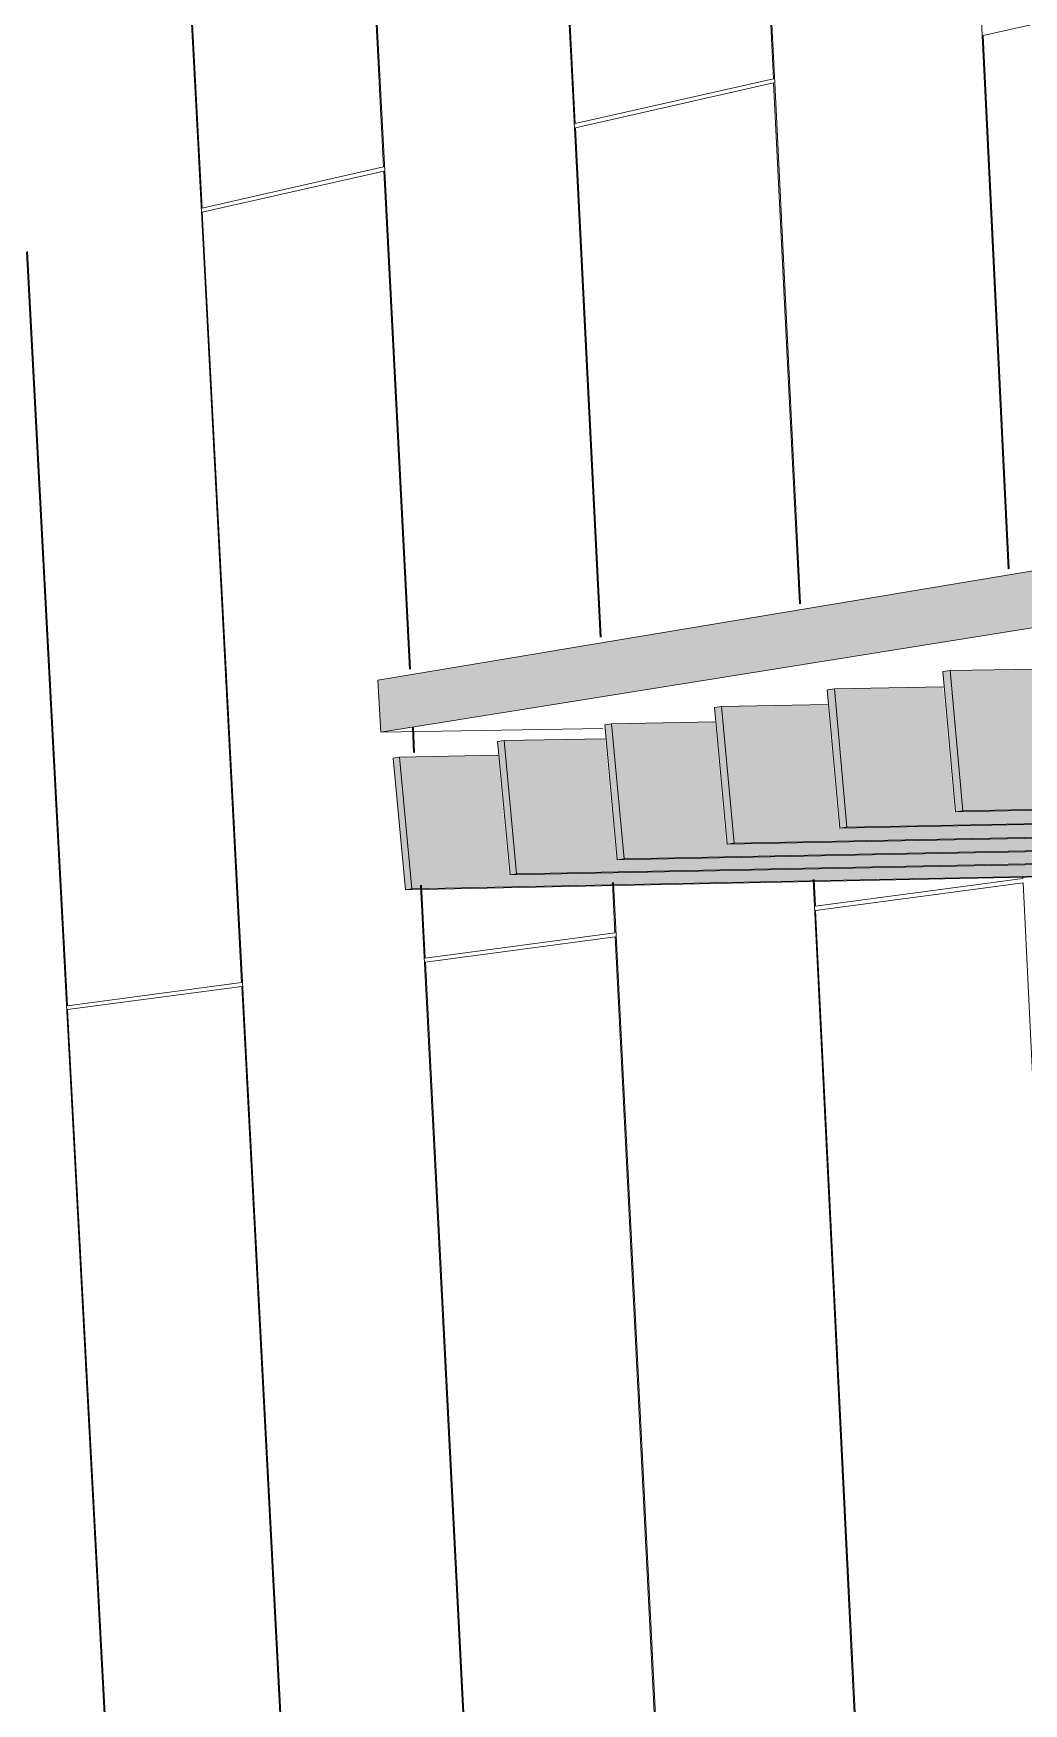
# Model space of a CAD drawing. Header units: inches. Extents: x 30764 to 30770, y -4780 to 4478.
# Drawn here: x 30765.1664 to 30765.2063, y -4779.6605 to -4779.5932 of the extents above; entities that cross this region are included whole.
import ezdxf

# ---------------------------------------------------------------- set-up
doc = ezdxf.new("R2010")
doc.units = ezdxf.units.IN
doc.header["$MEASUREMENT"] = 0
for name, color, linetype, lineweight in [('A-ROOF', 132, 'Continuous', 13), ('A-WALL-PATT', 111, 'Continuous', 13), ('L-SITE-WALL', 31, 'Continuous', 13), ('S-BEAM', 12, 'Continuous', 9)]:
    doc.layers.add(name, color=color, linetype=linetype, lineweight=lineweight)

# ---------------------------------------------------------------- blocks, each defined once
blk = doc.blocks.new('FP_27-Entrance - Fitness Center')
at = {"layer": 'A-WALL-PATT', "lineweight": 9}
for p, q in [((-6390.394723, -4779.593274), (-6390.396389, -4779.558842)), ((-6390.403141, -4779.595001), (-6390.404795, -4779.561539)), ((-6390.40309, -4779.595165), (-6390.404752, -4779.561525)), ((-6390.411167, -4779.596991), (-6390.412824, -4779.564115)), ((-6390.411135, -4779.596812), (-6390.412784, -4779.564102)), ((-6390.41886, -4779.598562), (-6390.420502, -4779.566578)), ((-6390.418813, -4779.598719), (-6390.420463, -4779.566565)), ((-6390.426208, -4779.60039), (-6390.427851, -4779.568936)), ((-6390.426179, -4779.60022), (-6390.427813, -4779.568924)), ((-6390.394678, -4779.593264), (-6390.385911, -4779.591283)), ((-6390.393682, -4779.614775), (-6390.394723, -4779.593274)), ((-6390.393637, -4779.614768), (-6390.394678, -4779.593264)), ((-6390.411135, -4779.596812), (-6390.403141, -4779.595001)), ((-6390.403133, -4779.595175), (-6390.411127, -4779.596982)), ((-6390.402094, -4779.616182), (-6390.403133, -4779.595175)), ((-6390.402052, -4779.616175), (-6390.40309, -4779.595165)), ((-6390.410133, -4779.617527), (-6390.411167, -4779.596991)), ((-6390.410092, -4779.61752), (-6390.411127, -4779.596982)), ((-6390.426179, -4779.60022), (-6390.41886, -4779.598562)), ((-6390.426171, -4779.600382), (-6390.418852, -4779.598728)), ((-6390.417821, -4779.618812), (-6390.418852, -4779.598728)), ((-6390.417782, -4779.618806), (-6390.418813, -4779.598719)), ((-6390.424587, -4779.63145), (-6390.426208, -4779.60039)), ((-6390.422931, -4779.662438), (-6390.426171, -4779.600382)), ((-6390.430034, -4779.662734), (-6390.433257, -4779.601984)), ((-6390.431608, -4779.632386), (-6390.433222, -4779.601976)), ((-6390.417649, -4779.622172), (-6390.4177, -4779.621167)), ((-6390.417609, -4779.622171), (-6390.417661, -4779.621167)), ((-6390.415598, -4779.662132), (-6390.417374, -4779.627525)), ((-6390.417184, -4779.630463), (-6390.417335, -4779.627524)), ((-6390.409532, -4779.629443), (-6390.409635, -4779.627409)), ((-6390.40786, -4779.66181), (-6390.409594, -4779.627409)), ((-6390.399856, -4779.661476), (-6390.401545, -4779.627288)), ((-6390.401449, -4779.628366), (-6390.401502, -4779.627288)), ((-6390.393078, -4779.62725), (-6390.401449, -4779.628366)), ((-6390.401441, -4779.628538), (-6390.393069, -4779.627426)), ((-6390.393078, -4779.62725), (-6390.393082, -4779.627162)), ((-6390.389811, -4779.694728), (-6390.393069, -4779.627426)), ((-6390.39819, -4779.694322), (-6390.401441, -4779.628538)), ((-6390.409532, -4779.629443), (-6390.417184, -4779.630463)), ((-6390.417175, -4779.630628), (-6390.409524, -4779.629611)), ((-6390.406282, -4779.69393), (-6390.409524, -4779.629611)), ((-6390.413946, -4779.693559), (-6390.417175, -4779.630628)), ((-6390.424587, -4779.63145), (-6390.431608, -4779.632386)), ((-6390.4316, -4779.632543), (-6390.424578, -4779.631611)), ((-6390.421363, -4779.693199), (-6390.424578, -4779.631611)), ((-6390.428399, -4779.692859), (-6390.4316, -4779.632543))]:
    blk.add_line(p, q, dxfattribs=at)

msp = doc.modelspace()

# ---------------------------------------------------------------- hatches: boundary and pattern name
at = {"layer": 'A-ROOF'}
msp.add_hatch(color=256, dxfattribs=at).paths.add_polyline_path([(30765.180421, -4779.621359), (30765.622222, -4779.550489), (30765.6221, -4779.546723), (30765.623534, -4779.546486), (30765.643772, -4779.547032), (30765.645922, -4779.546687), (30765.645888, -4779.545524), (30765.626202, -4779.544975), (30765.180312, -4779.619252)], flags=0)
at = {"layer": 'S-BEAM'}
for points in [[(30765.203599, -4779.624565), (30765.203892, -4779.624523), (30765.20338, -4779.618865), (30765.203087, -4779.618911)], [(30765.203892, -4779.624523), (30765.239458, -4779.623839), (30765.239448, -4779.623623), (30765.240192, -4779.623521), (30765.240181, -4779.62327), (30765.208338, -4779.623863), (30765.207882, -4779.618791), (30765.20338, -4779.618865), (30765.203616, -4779.62147)], [(30765.199224, -4779.625184), (30765.234414, -4779.624475), (30765.234406, -4779.624286), (30765.235142, -4779.624184), (30765.235131, -4779.623945), (30765.203556, -4779.624541), (30765.203102, -4779.619525), (30765.198714, -4779.619599), (30765.199184, -4779.62475)], [(30765.194672, -4779.625829), (30765.228275, -4779.625138), (30765.228253, -4779.62464), (30765.198895, -4779.625201), (30765.198443, -4779.620241), (30765.194165, -4779.620314), (30765.194571, -4779.624728)], [(30765.198937, -4779.625225), (30765.199224, -4779.625184), (30765.198714, -4779.619599), (30765.198428, -4779.619644), (30765.198894, -4779.624748)], [(30765.190233, -4779.626457), (30765.22349, -4779.625784), (30765.223467, -4779.625282), (30765.194347, -4779.625805), (30765.1939, -4779.620939), (30765.189729, -4779.621011), (30765.190071, -4779.624707)], [(30765.194393, -4779.625868), (30765.194672, -4779.625829), (30765.194165, -4779.620314), (30765.193886, -4779.620357), (30765.194288, -4779.624727)], [(30765.18996, -4779.626496), (30765.190233, -4779.626457), (30765.189729, -4779.621011), (30765.189457, -4779.621054), (30765.189795, -4779.624706)], [(30765.181676, -4779.627669), (30765.215344, -4779.626995), (30765.21532, -4779.626498), (30765.185592, -4779.627048), (30765.185149, -4779.622284), (30765.181178, -4779.622355), (30765.181395, -4779.624666)], [(30765.185636, -4779.627108), (30765.185902, -4779.627071), (30765.185401, -4779.621691), (30765.185136, -4779.621733), (30765.185411, -4779.624685)], [(30765.185902, -4779.627071), (30765.218819, -4779.626386), (30765.218797, -4779.625908), (30765.189916, -4779.626434), (30765.18947, -4779.62162), (30765.185401, -4779.621691), (30765.18568, -4779.624686)], [(30765.181416, -4779.627706), (30765.181676, -4779.627669), (30765.181178, -4779.622355), (30765.180919, -4779.622396), (30765.181132, -4779.624665)]]:
    msp.add_hatch(color=256, dxfattribs=at).paths.add_polyline_path(points, flags=0)

# ---------------------------------------------------------------- linework, layer by layer
at = {"layer": 'A-ROOF'}
for p, q in [((30765.180312, -4779.619252), (30765.626202, -4779.544975)), ((30765.622222, -4779.550489), (30765.180421, -4779.621359)), ((30765.180421, -4779.621359), (30765.180312, -4779.619252)), ((30765.189385, -4779.621204), (30765.180421, -4779.621359))]:
    msp.add_line(p, q, dxfattribs=at)
at = {"layer": 'S-BEAM'}
for p, q in [((30765.20338, -4779.618865), (30765.203087, -4779.618911)), ((30765.203087, -4779.618911), (30765.203599, -4779.624565)), ((30765.20338, -4779.618865), (30765.207882, -4779.618791)), ((30765.203892, -4779.624523), (30765.20338, -4779.618865)), ((30765.198714, -4779.619599), (30765.203102, -4779.619525)), ((30765.194165, -4779.620314), (30765.198443, -4779.620241)), ((30765.198714, -4779.619599), (30765.198428, -4779.619644)), ((30765.198428, -4779.619644), (30765.198937, -4779.625225)), ((30765.199224, -4779.625184), (30765.198714, -4779.619599)), ((30765.189729, -4779.621011), (30765.1939, -4779.620939)), ((30765.194165, -4779.620314), (30765.193886, -4779.620357)), ((30765.193886, -4779.620357), (30765.194393, -4779.625868)), ((30765.194672, -4779.625829), (30765.194165, -4779.620314)), ((30765.189729, -4779.621011), (30765.189457, -4779.621054)), ((30765.189457, -4779.621054), (30765.18996, -4779.626496)), ((30765.190233, -4779.626457), (30765.189729, -4779.621011)), ((30765.181178, -4779.622355), (30765.185149, -4779.622284)), ((30765.185401, -4779.621691), (30765.185136, -4779.621733)), ((30765.185136, -4779.621733), (30765.185636, -4779.627108)), ((30765.185401, -4779.621691), (30765.18947, -4779.62162)), ((30765.185902, -4779.627071), (30765.185401, -4779.621691)), ((30765.181178, -4779.622355), (30765.180919, -4779.622396)), ((30765.180919, -4779.622396), (30765.181416, -4779.627706)), ((30765.181676, -4779.627669), (30765.181178, -4779.622355)), ((30765.203599, -4779.624565), (30765.239141, -4779.623894)), ((30765.203892, -4779.624523), (30765.239459, -4779.623852)), ((30765.198937, -4779.625225), (30765.234133, -4779.624552)), ((30765.199224, -4779.625184), (30765.234416, -4779.624512)), ((30765.203599, -4779.624565), (30765.203892, -4779.624523)), ((30765.194393, -4779.625868), (30765.227976, -4779.625218)), ((30765.194672, -4779.625829), (30765.228277, -4779.625179)), ((30765.198937, -4779.625225), (30765.199224, -4779.625184)), ((30765.18996, -4779.626496), (30765.223198, -4779.625845)), ((30765.190233, -4779.626457), (30765.223491, -4779.625806)), ((30765.194393, -4779.625868), (30765.194672, -4779.625829)), ((30765.181676, -4779.627669), (30765.215344, -4779.626995)), ((30765.185636, -4779.627108), (30765.218534, -4779.626456)), ((30765.185902, -4779.627071), (30765.218821, -4779.626418)), ((30765.18996, -4779.626496), (30765.190233, -4779.626457)), ((30765.181416, -4779.627706), (30765.215063, -4779.627031)), ((30765.181416, -4779.627706), (30765.181676, -4779.627669)), ((30765.185636, -4779.627108), (30765.185902, -4779.627071))]:
    msp.add_line(p, q, dxfattribs=at)

# ---------------------------------------------------------------- block references
at = {"layer": 'L-SITE-WALL', "lineweight": 9}
msp.add_blockref('FP_27-Entrance - Fitness Center', (37155.599399, 0), dxfattribs=at)

doc.saveas('drawing.dxf')
